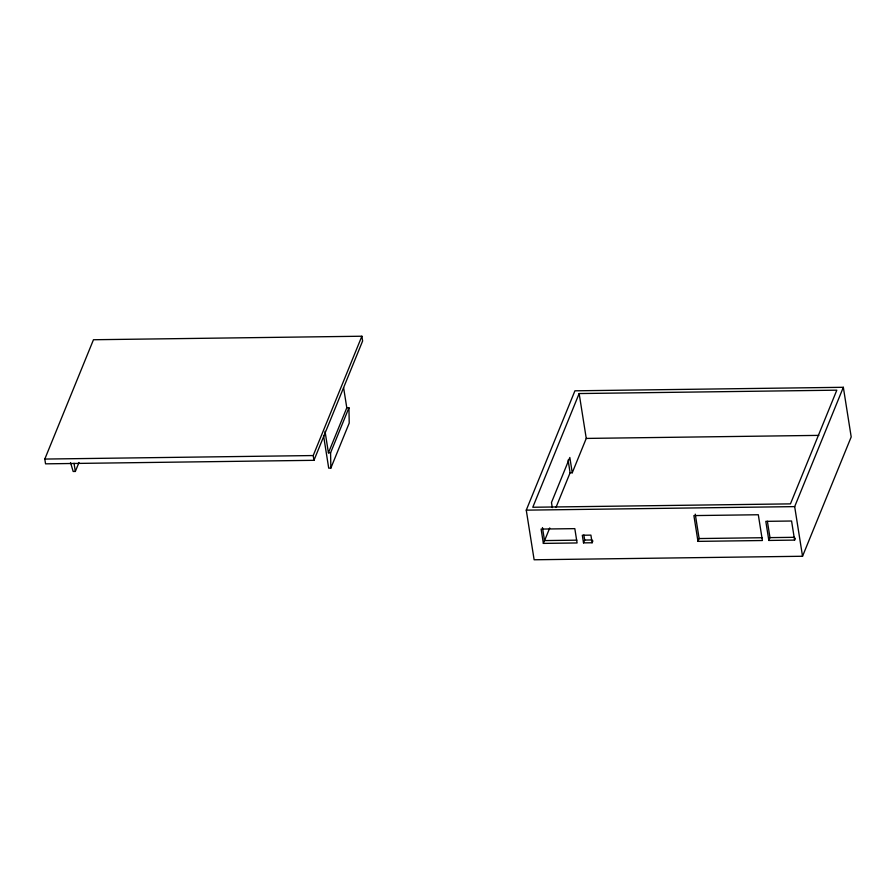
<?xml version="1.0" encoding="UTF-8"?>
<svg xmlns="http://www.w3.org/2000/svg" width="896" height="896" viewBox="0 0 896 896"><rect width="100%" height="100%" fill="white"/><g stroke="black" fill="none" stroke-linecap="round" stroke-linejoin="round"><path stroke-width="1.34" d="M44.8 459.066L93.464 339.741L361.872 336.224L362.622 340.995L313.958 460.32L45.55 463.837L44.8 459.066L313.208 455.549L361.872 336.224M70.515 462.594L73.181 471.486L75.331 471.453L79.005 462.448M346.797 407.803L348.947 407.77L330.579 452.805L328.429 452.827L346.797 407.803L343.594 387.632M323.534 435.501L328.709 468.138L330.848 468.104L349.216 423.08L348.947 407.77M526.266 510.149L574.93 390.813L843.338 387.296L851.2 436.934L802.536 556.259L534.128 559.776L526.266 510.149L794.674 506.621L843.338 387.296M579.152 393.557L532.784 507.259L790.451 503.877L836.819 390.174L579.152 393.557L586.253 438.424L572.253 472.763L570.102 472.786L555.946 507.528M543.368 543.402L541.106 529.077L574.818 528.64L577.08 542.954L543.368 543.402L544.522 540.579L542.461 527.565M544.555 540.68L549.741 527.957M592.883 540.882L592.11 542.763L583.52 542.875L584.674 540.053L583.867 534.968M697.973 541.374L693.896 515.592L758.307 514.752L762.395 540.523L697.973 541.374L699.126 538.552L695.251 514.136M795.368 538.227L794.595 540.098L768.835 540.445L769.978 537.622L767.39 521.259M586.253 438.424L818.854 435.378M544.522 540.579L576.878 540.165M584.674 540.053L592.032 539.963M699.126 538.552L762.171 537.723M769.978 537.622L794.394 537.309M794.674 506.621L802.536 556.259M794.595 540.098L791.571 521.013L765.811 521.349L768.835 540.445M592.11 542.763L590.901 535.125L582.31 535.237L583.52 542.875M572.253 472.763L569.834 457.486L551.477 502.51L552.283 507.606M568.098 460.062L570.102 472.786M325.024 431.312L328.429 452.827M313.208 455.549L313.958 460.32M74.032 463.299L75.331 471.453M330.579 452.805L330.848 468.104"/></g></svg>
